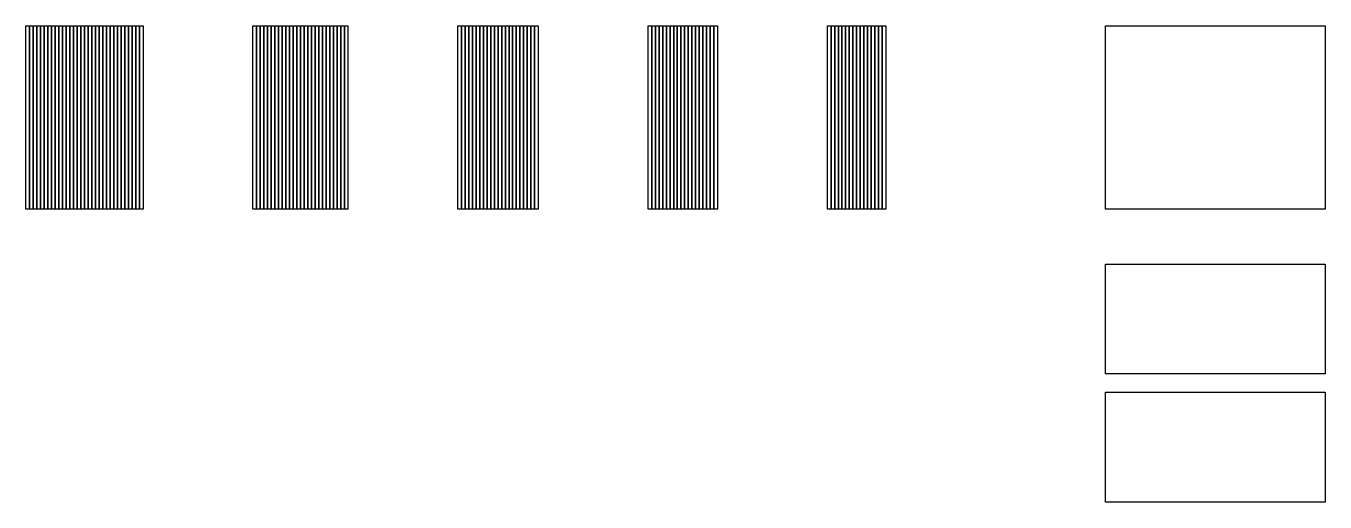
# Model space of a CAD drawing. Extents: x 0 to 780, y -350 to 670.
# Drawn here: x 425 to 780, y 400 to 530 of the extents above; entities that cross this region are included whole.
import ezdxf

# ---------------------------------------------------------------- set-up
doc = ezdxf.new("R2010")
doc.units = 0
for name, color, linetype in [('layer000', 1, 'CONTINUOUS'), ('layer004', 5, 'CONTINUOUS'), ('layer005', 6, 'CONTINUOUS'), ('layer006', 7, 'CONTINUOUS'), ('layer007', 8, 'CONTINUOUS'), ('layer008', 9, 'CONTINUOUS'), ('layer010', 11, 'CONTINUOUS'), ('layer012', 13, 'CONTINUOUS'), ('layer014', 15, 'CONTINUOUS'), ('layer015', 16, 'CONTINUOUS'), ('layer016', 17, 'CONTINUOUS'), ('layer018', 19, 'CONTINUOUS'), ('layer020', 21, 'CONTINUOUS'), ('layer021', 22, 'CONTINUOUS'), ('layer024', 25, 'CONTINUOUS'), ('layer025', 26, 'CONTINUOUS'), ('layer028', 29, 'CONTINUOUS'), ('layer030', 31, 'CONTINUOUS'), ('layer032', 33, 'CONTINUOUS'), ('layer035', 36, 'CONTINUOUS'), ('layer036', 37, 'CONTINUOUS'), ('layer040', 41, 'CONTINUOUS'), ('layer042', 43, 'CONTINUOUS'), ('layer044', 45, 'CONTINUOUS'), ('layer045', 46, 'CONTINUOUS'), ('layer048', 49, 'CONTINUOUS'), ('layer049', 50, 'CONTINUOUS'), ('layer050', 51, 'CONTINUOUS'), ('layer052', 53, 'CONTINUOUS'), ('layer054', 55, 'CONTINUOUS'), ('layer055', 56, 'CONTINUOUS'), ('layer056', 57, 'CONTINUOUS'), ('layer060', 61, 'CONTINUOUS'), ('layer063', 64, 'CONTINUOUS'), ('layer064', 65, 'CONTINUOUS'), ('layer065', 66, 'CONTINUOUS'), ('layer066', 67, 'CONTINUOUS'), ('layer068', 69, 'CONTINUOUS'), ('layer070', 71, 'CONTINUOUS'), ('layer072', 73, 'CONTINUOUS'), ('layer075', 76, 'CONTINUOUS'), ('layer076', 77, 'CONTINUOUS'), ('layer077', 78, 'CONTINUOUS'), ('layer078', 79, 'CONTINUOUS'), ('layer080', 81, 'CONTINUOUS'), ('layer084', 85, 'CONTINUOUS'), ('layer085', 86, 'CONTINUOUS'), ('layer088', 89, 'CONTINUOUS'), ('layer090', 91, 'CONTINUOUS'), ('layer091', 92, 'CONTINUOUS'), ('layer092', 93, 'CONTINUOUS'), ('layer095', 96, 'CONTINUOUS'), ('layer096', 97, 'CONTINUOUS'), ('layer098', 99, 'CONTINUOUS'), ('layer100', 101, 'CONTINUOUS'), ('layer102', 103, 'CONTINUOUS'), ('layer104', 105, 'CONTINUOUS'), ('layer105', 106, 'CONTINUOUS'), ('layer108', 109, 'CONTINUOUS'), ('layer110', 111, 'CONTINUOUS'), ('layer112', 113, 'CONTINUOUS'), ('layer114', 115, 'CONTINUOUS'), ('layer115', 116, 'CONTINUOUS'), ('layer116', 117, 'CONTINUOUS'), ('layer119', 120, 'CONTINUOUS'), ('layer120', 121, 'CONTINUOUS'), ('layer124', 125, 'CONTINUOUS'), ('layer125', 126, 'CONTINUOUS'), ('layer126', 127, 'CONTINUOUS'), ('layer127', 128, 'CONTINUOUS')]:
    doc.layers.add(name, color=color, linetype=linetype)

# ---------------------------------------------------------------- blocks, each defined once
blk = doc.blocks.new('gs_matrix_1um')
at = {"layer": 'layer127'}
blk.add_lwpolyline([(720, 400), (720, 430), (780, 430), (780, 400)], close=True, dxfattribs=at)
blk = doc.blocks.new('gs_matrix_1um_random2')
at = {"layer": 'layer127'}
blk.add_lwpolyline([(720, 400), (720, 430), (780, 430), (780, 400)], close=True, dxfattribs=at)
blk = doc.blocks.new('gs_matrix_1um_random')
at = {"layer": 'layer127'}
blk.add_lwpolyline([(720, 435), (720, 465), (780, 465), (780, 435)], close=True, dxfattribs=at)
blk = doc.blocks.new('gs_slopes_sublayers_1um')
at = {"layer": 'layer000'}
for points in [[(425, 480), (425, 530), (426, 530), (426, 480)], [(487, 480), (487, 530), (488, 530), (488, 480)], [(543, 480), (543, 530), (544, 530), (544, 480)], [(595, 480), (595, 530), (596, 530), (596, 480)], [(644, 480), (644, 530), (645, 530), (645, 480)]]:
    blk.add_lwpolyline(points, close=True, dxfattribs=at)
at = {"layer": 'layer004'}
blk.add_lwpolyline([(426, 480), (426, 530), (427, 530), (427, 480)], close=True, dxfattribs=at)
at = {"layer": 'layer005'}
blk.add_lwpolyline([(488, 480), (488, 530), (489, 530), (489, 480)], close=True, dxfattribs=at)
at = {"layer": 'layer006'}
blk.add_lwpolyline([(544, 480), (544, 530), (545, 530), (545, 480)], close=True, dxfattribs=at)
at = {"layer": 'layer007'}
blk.add_lwpolyline([(596, 480), (596, 530), (597, 530), (597, 480)], close=True, dxfattribs=at)
at = {"layer": 'layer008'}
for points in [[(427, 480), (427, 530), (428, 530), (428, 480)], [(645, 480), (645, 530), (646, 530), (646, 480)]]:
    blk.add_lwpolyline(points, close=True, dxfattribs=at)
at = {"layer": 'layer010'}
blk.add_lwpolyline([(489, 480), (489, 530), (490, 530), (490, 480)], close=True, dxfattribs=at)
at = {"layer": 'layer012'}
for points in [[(428, 480), (428, 530), (429, 530), (429, 480)], [(545, 480), (545, 530), (546, 530), (546, 480)]]:
    blk.add_lwpolyline(points, close=True, dxfattribs=at)
at = {"layer": 'layer014'}
blk.add_lwpolyline([(597, 480), (597, 530), (598, 530), (598, 480)], close=True, dxfattribs=at)
at = {"layer": 'layer015'}
blk.add_lwpolyline([(490, 480), (490, 530), (491, 530), (491, 480)], close=True, dxfattribs=at)
at = {"layer": 'layer016'}
for points in [[(429, 480), (429, 530), (430, 530), (430, 480)], [(646, 480), (646, 530), (647, 530), (647, 480)]]:
    blk.add_lwpolyline(points, close=True, dxfattribs=at)
at = {"layer": 'layer018'}
blk.add_lwpolyline([(546, 480), (546, 530), (547, 530), (547, 480)], close=True, dxfattribs=at)
at = {"layer": 'layer020'}
for points in [[(430, 480), (430, 530), (431, 530), (431, 480)], [(491, 480), (491, 530), (492, 530), (492, 480)]]:
    blk.add_lwpolyline(points, close=True, dxfattribs=at)
at = {"layer": 'layer021'}
blk.add_lwpolyline([(598, 480), (598, 530), (599, 530), (599, 480)], close=True, dxfattribs=at)
at = {"layer": 'layer024'}
for points in [[(431, 480), (431, 530), (432, 530), (432, 480)], [(547, 480), (547, 530), (548, 530), (548, 480)], [(647, 480), (647, 530), (648, 530), (648, 480)]]:
    blk.add_lwpolyline(points, close=True, dxfattribs=at)
at = {"layer": 'layer025'}
blk.add_lwpolyline([(492, 480), (492, 530), (493, 530), (493, 480)], close=True, dxfattribs=at)
at = {"layer": 'layer028'}
for points in [[(432, 480), (432, 530), (433, 530), (433, 480)], [(599, 480), (599, 530), (600, 530), (600, 480)]]:
    blk.add_lwpolyline(points, close=True, dxfattribs=at)
at = {"layer": 'layer030'}
for points in [[(493, 480), (493, 530), (494, 530), (494, 480)], [(548, 480), (548, 530), (549, 530), (549, 480)]]:
    blk.add_lwpolyline(points, close=True, dxfattribs=at)
at = {"layer": 'layer032'}
for points in [[(433, 480), (433, 530), (434, 530), (434, 480)], [(648, 480), (648, 530), (649, 530), (649, 480)]]:
    blk.add_lwpolyline(points, close=True, dxfattribs=at)
at = {"layer": 'layer035'}
for points in [[(494, 480), (494, 530), (495, 530), (495, 480)], [(600, 480), (600, 530), (601, 530), (601, 480)]]:
    blk.add_lwpolyline(points, close=True, dxfattribs=at)
at = {"layer": 'layer036'}
for points in [[(434, 480), (434, 530), (435, 530), (435, 480)], [(549, 480), (549, 530), (550, 530), (550, 480)]]:
    blk.add_lwpolyline(points, close=True, dxfattribs=at)
at = {"layer": 'layer040'}
for points in [[(435, 480), (435, 530), (436, 530), (436, 480)], [(495, 480), (495, 530), (496, 530), (496, 480)], [(649, 480), (649, 530), (650, 530), (650, 480)]]:
    blk.add_lwpolyline(points, close=True, dxfattribs=at)
at = {"layer": 'layer042'}
for points in [[(550, 480), (550, 530), (551, 530), (551, 480)], [(601, 480), (601, 530), (602, 530), (602, 480)]]:
    blk.add_lwpolyline(points, close=True, dxfattribs=at)
at = {"layer": 'layer044'}
blk.add_lwpolyline([(436, 480), (436, 530), (437, 530), (437, 480)], close=True, dxfattribs=at)
at = {"layer": 'layer045'}
blk.add_lwpolyline([(496, 480), (496, 530), (497, 530), (497, 480)], close=True, dxfattribs=at)
at = {"layer": 'layer048'}
for points in [[(437, 480), (437, 530), (438, 530), (438, 480)], [(551, 480), (551, 530), (552, 530), (552, 480)], [(650, 480), (650, 530), (651, 530), (651, 480)]]:
    blk.add_lwpolyline(points, close=True, dxfattribs=at)
at = {"layer": 'layer049'}
blk.add_lwpolyline([(602, 480), (602, 530), (603, 530), (603, 480)], close=True, dxfattribs=at)
at = {"layer": 'layer050'}
blk.add_lwpolyline([(497, 480), (497, 530), (498, 530), (498, 480)], close=True, dxfattribs=at)
at = {"layer": 'layer052'}
blk.add_lwpolyline([(438, 480), (438, 530), (439, 530), (439, 480)], close=True, dxfattribs=at)
at = {"layer": 'layer054'}
blk.add_lwpolyline([(552, 480), (552, 530), (553, 530), (553, 480)], close=True, dxfattribs=at)
at = {"layer": 'layer055'}
blk.add_lwpolyline([(498, 480), (498, 530), (499, 530), (499, 480)], close=True, dxfattribs=at)
at = {"layer": 'layer056'}
for points in [[(439, 480), (439, 530), (440, 530), (440, 480)], [(603, 480), (603, 530), (604, 530), (604, 480)], [(651, 480), (651, 530), (652, 530), (652, 480)]]:
    blk.add_lwpolyline(points, close=True, dxfattribs=at)
at = {"layer": 'layer060'}
for points in [[(440, 480), (440, 530), (441, 530), (441, 480)], [(499, 480), (499, 530), (500, 530), (500, 480)], [(553, 480), (553, 530), (554, 530), (554, 480)]]:
    blk.add_lwpolyline(points, close=True, dxfattribs=at)
at = {"layer": 'layer063'}
blk.add_lwpolyline([(604, 480), (604, 530), (605, 530), (605, 480)], close=True, dxfattribs=at)
at = {"layer": 'layer064'}
for points in [[(441, 480), (441, 530), (442, 530), (442, 480)], [(652, 480), (652, 530), (653, 530), (653, 480)]]:
    blk.add_lwpolyline(points, close=True, dxfattribs=at)
at = {"layer": 'layer065'}
blk.add_lwpolyline([(500, 480), (500, 530), (501, 530), (501, 480)], close=True, dxfattribs=at)
at = {"layer": 'layer066'}
blk.add_lwpolyline([(554, 480), (554, 530), (555, 530), (555, 480)], close=True, dxfattribs=at)
at = {"layer": 'layer068'}
blk.add_lwpolyline([(442, 480), (442, 530), (443, 530), (443, 480)], close=True, dxfattribs=at)
at = {"layer": 'layer070'}
for points in [[(501, 480), (501, 530), (502, 530), (502, 480)], [(605, 480), (605, 530), (606, 530), (606, 480)]]:
    blk.add_lwpolyline(points, close=True, dxfattribs=at)
at = {"layer": 'layer072'}
for points in [[(443, 480), (443, 530), (444, 530), (444, 480)], [(555, 480), (555, 530), (556, 530), (556, 480)], [(653, 480), (653, 530), (654, 530), (654, 480)]]:
    blk.add_lwpolyline(points, close=True, dxfattribs=at)
at = {"layer": 'layer075'}
blk.add_lwpolyline([(502, 480), (502, 530), (503, 530), (503, 480)], close=True, dxfattribs=at)
at = {"layer": 'layer076'}
blk.add_lwpolyline([(444, 480), (444, 530), (445, 530), (445, 480)], close=True, dxfattribs=at)
at = {"layer": 'layer077'}
blk.add_lwpolyline([(606, 480), (606, 530), (607, 530), (607, 480)], close=True, dxfattribs=at)
at = {"layer": 'layer078'}
blk.add_lwpolyline([(556, 480), (556, 530), (557, 530), (557, 480)], close=True, dxfattribs=at)
at = {"layer": 'layer080'}
for points in [[(445, 480), (445, 530), (446, 530), (446, 480)], [(503, 480), (503, 530), (504, 530), (504, 480)], [(654, 480), (654, 530), (655, 530), (655, 480)]]:
    blk.add_lwpolyline(points, close=True, dxfattribs=at)
at = {"layer": 'layer084'}
for points in [[(446, 480), (446, 530), (447, 530), (447, 480)], [(557, 480), (557, 530), (558, 530), (558, 480)], [(607, 480), (607, 530), (608, 530), (608, 480)]]:
    blk.add_lwpolyline(points, close=True, dxfattribs=at)
at = {"layer": 'layer085'}
blk.add_lwpolyline([(504, 480), (504, 530), (505, 530), (505, 480)], close=True, dxfattribs=at)
at = {"layer": 'layer088'}
for points in [[(447, 480), (447, 530), (448, 530), (448, 480)], [(655, 480), (655, 530), (656, 530), (656, 480)]]:
    blk.add_lwpolyline(points, close=True, dxfattribs=at)
at = {"layer": 'layer090'}
for points in [[(505, 480), (505, 530), (506, 530), (506, 480)], [(558, 480), (558, 530), (559, 530), (559, 480)]]:
    blk.add_lwpolyline(points, close=True, dxfattribs=at)
at = {"layer": 'layer091'}
blk.add_lwpolyline([(608, 480), (608, 530), (609, 530), (609, 480)], close=True, dxfattribs=at)
at = {"layer": 'layer092'}
blk.add_lwpolyline([(448, 480), (448, 530), (449, 530), (449, 480)], close=True, dxfattribs=at)
at = {"layer": 'layer095'}
blk.add_lwpolyline([(506, 480), (506, 530), (507, 530), (507, 480)], close=True, dxfattribs=at)
at = {"layer": 'layer096'}
for points in [[(449, 480), (449, 530), (450, 530), (450, 480)], [(559, 480), (559, 530), (560, 530), (560, 480)], [(656, 480), (656, 530), (657, 530), (657, 480)]]:
    blk.add_lwpolyline(points, close=True, dxfattribs=at)
at = {"layer": 'layer098'}
blk.add_lwpolyline([(609, 480), (609, 530), (610, 530), (610, 480)], close=True, dxfattribs=at)
at = {"layer": 'layer100'}
for points in [[(450, 480), (450, 530), (451, 530), (451, 480)], [(507, 480), (507, 530), (508, 530), (508, 480)]]:
    blk.add_lwpolyline(points, close=True, dxfattribs=at)
at = {"layer": 'layer102'}
blk.add_lwpolyline([(560, 480), (560, 530), (561, 530), (561, 480)], close=True, dxfattribs=at)
at = {"layer": 'layer104'}
for points in [[(451, 480), (451, 530), (452, 530), (452, 480)], [(657, 480), (657, 530), (658, 530), (658, 480)]]:
    blk.add_lwpolyline(points, close=True, dxfattribs=at)
at = {"layer": 'layer105'}
for points in [[(508, 480), (508, 530), (509, 530), (509, 480)], [(610, 480), (610, 530), (611, 530), (611, 480)]]:
    blk.add_lwpolyline(points, close=True, dxfattribs=at)
at = {"layer": 'layer108'}
for points in [[(452, 480), (452, 530), (453, 530), (453, 480)], [(561, 480), (561, 530), (562, 530), (562, 480)]]:
    blk.add_lwpolyline(points, close=True, dxfattribs=at)
at = {"layer": 'layer110'}
blk.add_lwpolyline([(509, 480), (509, 530), (510, 530), (510, 480)], close=True, dxfattribs=at)
at = {"layer": 'layer112'}
for points in [[(453, 480), (453, 530), (454, 530), (454, 480)], [(611, 480), (611, 530), (612, 530), (612, 480)], [(658, 480), (658, 530), (659, 530), (659, 480)]]:
    blk.add_lwpolyline(points, close=True, dxfattribs=at)
at = {"layer": 'layer114'}
blk.add_lwpolyline([(562, 480), (562, 530), (563, 530), (563, 480)], close=True, dxfattribs=at)
at = {"layer": 'layer115'}
blk.add_lwpolyline([(510, 480), (510, 530), (511, 530), (511, 480)], close=True, dxfattribs=at)
at = {"layer": 'layer116'}
blk.add_lwpolyline([(454, 480), (454, 530), (455, 530), (455, 480)], close=True, dxfattribs=at)
at = {"layer": 'layer119'}
blk.add_lwpolyline([(612, 480), (612, 530), (613, 530), (613, 480)], close=True, dxfattribs=at)
at = {"layer": 'layer120'}
for points in [[(455, 480), (455, 530), (456, 530), (456, 480)], [(511, 480), (511, 530), (512, 530), (512, 480)], [(563, 480), (563, 530), (564, 530), (564, 480)], [(659, 480), (659, 530), (660, 530), (660, 480)]]:
    blk.add_lwpolyline(points, close=True, dxfattribs=at)
at = {"layer": 'layer124'}
blk.add_lwpolyline([(456, 480), (456, 530), (457, 530), (457, 480)], close=True, dxfattribs=at)
at = {"layer": 'layer125'}
blk.add_lwpolyline([(512, 480), (512, 530), (513, 530), (513, 480)], close=True, dxfattribs=at)
at = {"layer": 'layer126'}
for points in [[(564, 480), (564, 530), (565, 530), (565, 480)], [(613, 480), (613, 530), (614, 530), (614, 480)]]:
    blk.add_lwpolyline(points, close=True, dxfattribs=at)
at = {"layer": 'layer127'}
blk.add_lwpolyline([(720, 480), (720, 530), (780, 530), (780, 480)], close=True, dxfattribs=at)

msp = doc.modelspace()

# ---------------------------------------------------------------- block references
for name in ['gs_slopes_sublayers_1um', 'gs_matrix_1um_random', 'gs_matrix_1um', 'gs_matrix_1um_random2']:
    msp.add_blockref(name, (0, 0))

doc.saveas('drawing.dxf')
